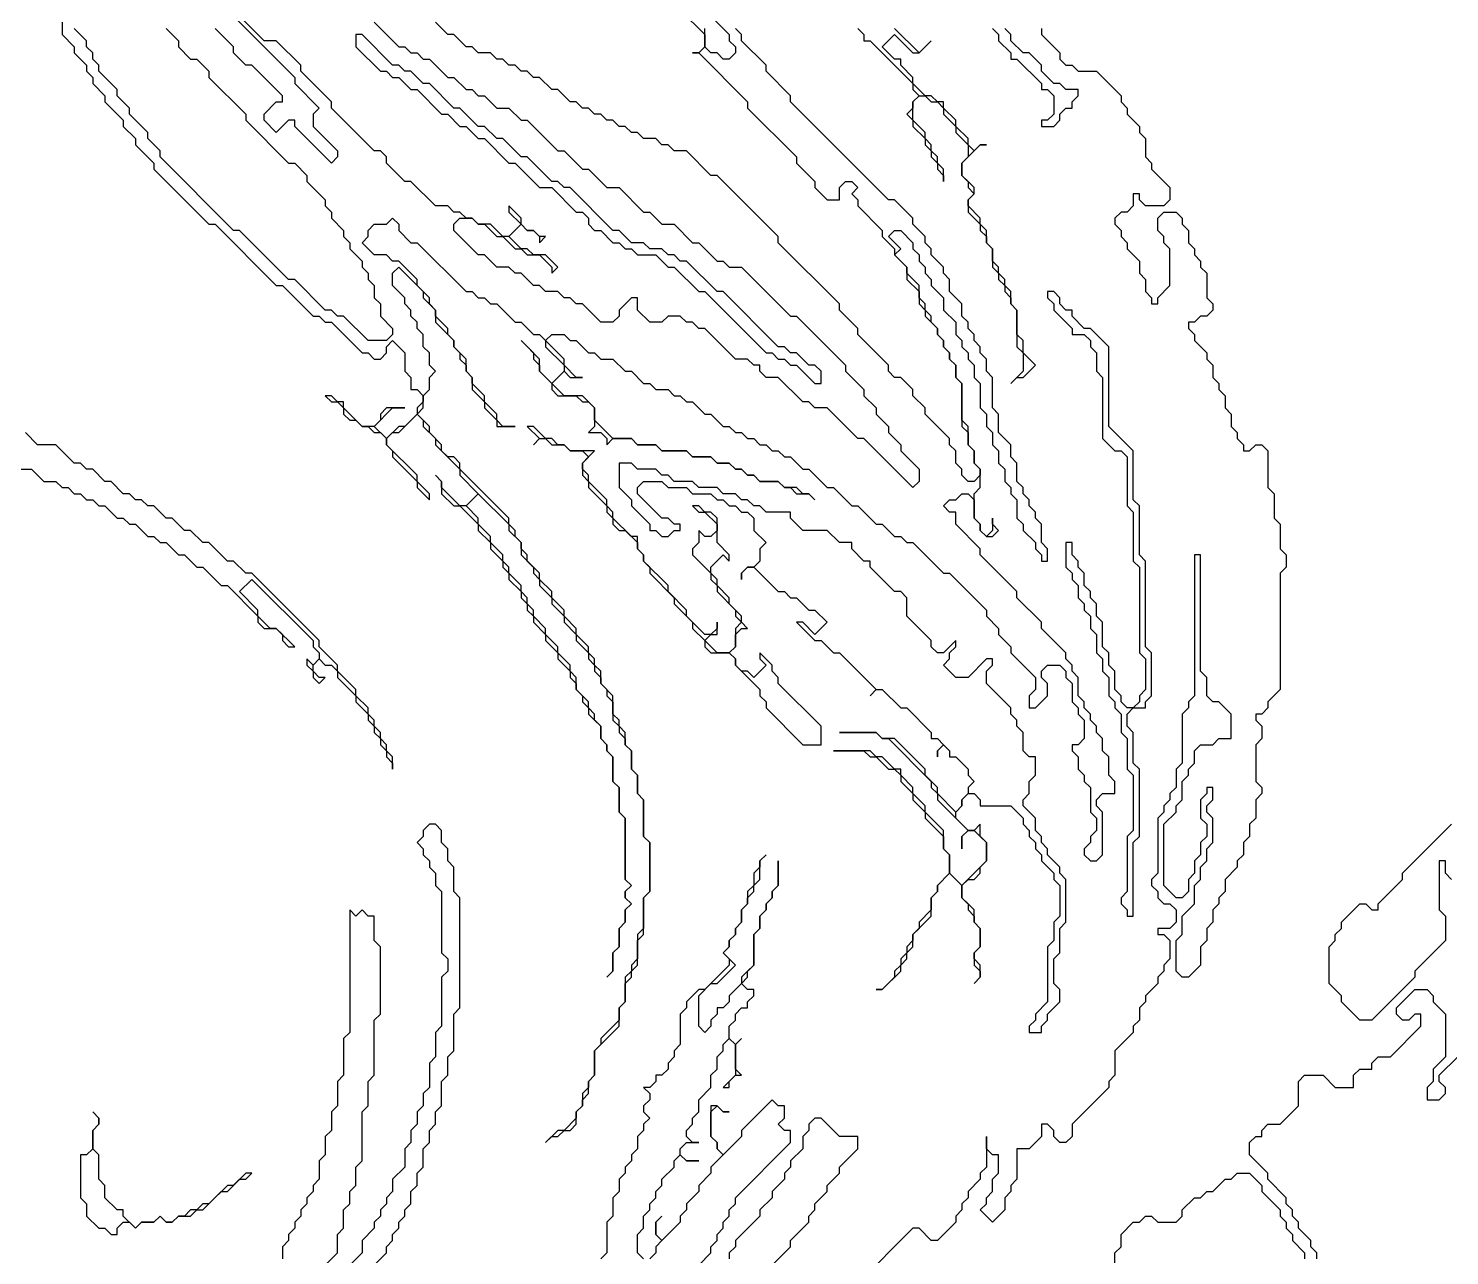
# Model space of a CAD drawing. Header units: metres. Extents: x 0 to 100, y 0 to 128.
# Drawn here: x 62.81 to 68.62, y 90.59 to 95.6 of the extents above; entities that cross this region are included whole.
import ezdxf

# ---------------------------------------------------------------- set-up
doc = ezdxf.new("R2010")
doc.units = ezdxf.units.M

msp = doc.modelspace()

# ---------------------------------------------------------------- linework, layer by layer
for points in [[(63.6, 95.7), (63.9, 95.4), (63.9, 95.375), (64, 95.275), (63.975, 95.25), (63.975, 95.2), (64.075, 95.1), (64.075, 95.075), (64.05, 95.05), (63.9, 95.2), (63.9, 95.225), (63.875, 95.225), (63.825, 95.175), (63.775, 95.225), (63.775, 95.25), (63.825, 95.3), (63.85, 95.3), (63.85, 95.325), (63.725, 95.45), (63.7, 95.45), (63.65, 95.5), (63.65, 95.525), (63.575, 95.6)], [(64.225, 95.625), (64.325, 95.525), (64.35, 95.525), (64.375, 95.5), (64.4, 95.5), (64.425, 95.475), (64.45, 95.475), (64.525, 95.4), (64.55, 95.4), (64.6, 95.35), (64.625, 95.35), (64.65, 95.325), (64.675, 95.325), (64.725, 95.275), (64.775, 95.275), (64.825, 95.225), (64.85, 95.225), (64.975, 95.1), (65, 95.1), (65.075, 95.025), (65.1, 95.025), (65.175, 94.95), (65.225, 94.95), (65.325, 94.85), (65.35, 94.85), (65.4, 94.8), (65.45, 94.8), (65.525, 94.725), (65.55, 94.725), (65.625, 94.65), (65.65, 94.65), (65.675, 94.625), (65.725, 94.625), (65.925, 94.425), (65.95, 94.425), (66.15, 94.225), (66.15, 94.2), (66.225, 94.125), (66.225, 94.1), (66.275, 94.05), (66.275, 94.025), (66.325, 93.975), (66.325, 93.95), (66.375, 93.9), (66.375, 93.875), (66.45, 93.8), (66.45, 93.75), (66.425, 93.725), (66.225, 93.925), (66.2, 93.925), (66.075, 94.05), (66.025, 94.05), (66, 94.075), (65.975, 94.075), (65.875, 94.175), (65.825, 94.175), (65.8, 94.2), (65.8, 94.225), (65.775, 94.225), (65.75, 94.25), (65.7, 94.25), (65.575, 94.375), (65.55, 94.375), (65.525, 94.4), (65.5, 94.4), (65.475, 94.425), (65.425, 94.425), (65.4, 94.4), (65.35, 94.4), (65.3, 94.45), (65.3, 94.5), (65.275, 94.5), (65.225, 94.45), (65.225, 94.425), (65.2, 94.4), (65.15, 94.4), (65.075, 94.475), (65.05, 94.475), (65.025, 94.5), (65, 94.5), (64.975, 94.525), (64.925, 94.525), (64.9, 94.55), (64.875, 94.55), (64.825, 94.6), (64.8, 94.6), (64.775, 94.625), (64.725, 94.625), (64.675, 94.675), (64.65, 94.675), (64.55, 94.775), (64.55, 94.8), (64.575, 94.825), (64.625, 94.825), (64.65, 94.8), (64.675, 94.8), (64.725, 94.75), (64.75, 94.75), (64.8, 94.7), (64.825, 94.7), (64.85, 94.675), (64.9, 94.675), (64.95, 94.625), (64.95, 94.6), (64.975, 94.625), (64.925, 94.675), (64.875, 94.675), (64.85, 94.7), (64.825, 94.7), (64.775, 94.75), (64.825, 94.8), (64.85, 94.775), (64.875, 94.775), (64.9, 94.75), (64.9, 94.725), (64.925, 94.75), (64.9, 94.75), (64.875, 94.775), (64.85, 94.775), (64.825, 94.8), (64.825, 94.825), (64.775, 94.875), (64.775, 94.85), (64.825, 94.8), (64.775, 94.75), (64.75, 94.75), (64.7, 94.8), (64.65, 94.8), (64.625, 94.825), (64.6, 94.825), (64.575, 94.85), (64.55, 94.85), (64.525, 94.875), (64.475, 94.875), (64.375, 94.975), (64.35, 94.975), (64.275, 95.05), (64.275, 95.075), (64.25, 95.1), (64.225, 95.1), (64.05, 95.275), (64.05, 95.3), (63.925, 95.425), (63.925, 95.45), (63.825, 95.55), (63.775, 95.55), (63.65, 95.675)], [(65.475, 95.675), (65.575, 95.575), (65.575, 95.525), (65.55, 95.5), (65.525, 95.5), (65.55, 95.5), (65.75, 95.3), (65.75, 95.275), (65.95, 95.075), (65.95, 95.05), (66.025, 94.975), (66.025, 94.95), (66.075, 94.9), (66.125, 94.9), (66.125, 94.95), (66.15, 94.975), (66.175, 94.975), (66.2, 94.95), (66.175, 94.925), (66.2, 94.9), (66.2, 94.875), (66.3, 94.775), (66.3, 94.75), (66.35, 94.7), (66.35, 94.675), (66.4, 94.625), (66.4, 94.575), (66.45, 94.525), (66.45, 94.475), (66.475, 94.45), (66.475, 94.425), (66.525, 94.375), (66.525, 94.35), (66.55, 94.325), (66.55, 94.3), (66.575, 94.275), (66.575, 94.25), (66.6, 94.225), (66.6, 94.175), (66.625, 94.15), (66.625, 93.975), (66.65, 93.95), (66.65, 93.9), (66.675, 93.875), (66.675, 93.825), (66.7, 93.8), (66.7, 93.775), (66.675, 93.75), (66.65, 93.75), (66.625, 93.775), (66.625, 93.8), (66.6, 93.825), (66.6, 93.875), (66.575, 93.9), (66.575, 93.925), (66.475, 94.025), (66.475, 94.05), (66.425, 94.1), (66.425, 94.125), (66.375, 94.175), (66.35, 94.175), (66.325, 94.2), (66.325, 94.225), (66.2, 94.35), (66.2, 94.375), (66.125, 94.45), (66.125, 94.475), (65.875, 94.725), (65.875, 94.75), (65.625, 95), (65.6, 95), (65.5, 95.1), (65.45, 95.1), (65.425, 95.125), (65.4, 95.125), (65.375, 95.15), (65.325, 95.15), (65.3, 95.175), (65.275, 95.175), (65.25, 95.2), (65.225, 95.2), (65.2, 95.225), (65.175, 95.225), (65.15, 95.25), (65.125, 95.25), (65.1, 95.275), (65.075, 95.275), (65.05, 95.3), (65.025, 95.3), (64.975, 95.35), (64.95, 95.35), (64.9, 95.4), (64.875, 95.4), (64.85, 95.425), (64.825, 95.425), (64.8, 95.45), (64.775, 95.45), (64.75, 95.475), (64.725, 95.475), (64.7, 95.5), (64.65, 95.5), (64.625, 95.525), (64.6, 95.525), (64.55, 95.575), (64.525, 95.575), (64.475, 95.625)], [(62.95, 95.625), (62.95, 95.575), (63, 95.525), (63, 95.5), (63.05, 95.45), (63.05, 95.425), (63.075, 95.4), (63.075, 95.375), (63.125, 95.325), (63.125, 95.3), (63.2, 95.225), (63.2, 95.2), (63.25, 95.15), (63.25, 95.125), (63.325, 95.05), (63.325, 95.025), (63.55, 94.8), (63.575, 94.8), (63.825, 94.55), (63.85, 94.55), (63.975, 94.425), (64, 94.425), (64.025, 94.4), (64.05, 94.4), (64.175, 94.275), (64.2, 94.275), (64.225, 94.25), (64.25, 94.25), (64.275, 94.275), (64.275, 94.3), (64.3, 94.325), (64.35, 94.275), (64.35, 94.2), (64.375, 94.175), (64.375, 94.125), (64.4, 94.125), (64.425, 94.1), (64.425, 94.075), (64.4, 94.05), (64.4, 94.025), (64.35, 93.975), (64.325, 93.975), (64.275, 93.925), (64.225, 93.975), (64.3, 94.05), (64.35, 94.05), (64.275, 94.05), (64.25, 94.025), (64.25, 94), (64.225, 93.975), (64.175, 93.975), (64.1, 94.05), (64.1, 94.075), (64.075, 94.075), (64.05, 94.1), (64.025, 94.1), (64.05, 94.075), (64.075, 94.075), (64.1, 94.05), (64.1, 94.025), (64.125, 94), (64.15, 94), (64.175, 93.975), (64.2, 93.975), (64.225, 93.95), (64.25, 93.95), (64.275, 93.925), (64.275, 93.9), (64.3, 93.875), (64.3, 93.85), (64.4, 93.75), (64.4, 93.725), (64.45, 93.675), (64.45, 93.7), (64.4, 93.75), (64.4, 93.775), (64.275, 93.9), (64.275, 93.925), (64.3, 93.95), (64.325, 93.95), (64.4, 94.025), (64.425, 94), (64.425, 93.975), (64.475, 93.925), (64.475, 93.9), (64.575, 93.8), (64.575, 93.775), (64.65, 93.7), (64.6, 93.65), (64.575, 93.65), (64.5, 93.725), (64.5, 93.75), (64.475, 93.775), (64.5, 93.75), (64.5, 93.7), (64.55, 93.65), (64.575, 93.65), (64.65, 93.575), (64.65, 93.55), (64.7, 93.5), (64.7, 93.475), (64.75, 93.425), (64.75, 93.4), (64.775, 93.375), (64.775, 93.35), (64.825, 93.3), (64.825, 93.275), (64.85, 93.25), (64.85, 93.225), (64.875, 93.2), (64.875, 93.175), (64.925, 93.125), (64.925, 93.1), (64.975, 93.05), (64.975, 93.025), (65.025, 92.975), (65.025, 92.95), (65.05, 92.925), (65.05, 92.9), (65.075, 92.875), (65.075, 92.85), (65.1, 92.825), (65.1, 92.8), (65.15, 92.75), (65.15, 92.7), (65.175, 92.675), (65.175, 92.65), (65.2, 92.625), (65.2, 92.525), (65.225, 92.5), (65.225, 92.4), (65.25, 92.375), (65.25, 92.125), (65.275, 92.1), (65.25, 92.075), (65.25, 92.05), (65.275, 92.025), (65.25, 92), (65.25, 91.95), (65.225, 91.925), (65.225, 91.85), (65.2, 91.825), (65.2, 91.75), (65.175, 91.725), (65.2, 91.75), (65.2, 91.825), (65.225, 91.85), (65.225, 91.925), (65.25, 91.95), (65.25, 92), (65.275, 92.025), (65.25, 92.05), (65.25, 92.075), (65.275, 92.1), (65.25, 92.125), (65.25, 92.375), (65.225, 92.4), (65.225, 92.5), (65.2, 92.525), (65.2, 92.625), (65.175, 92.65), (65.175, 92.675), (65.15, 92.7), (65.15, 92.75), (65.125, 92.775), (65.125, 92.8), (65.1, 92.825), (65.1, 92.85), (65.05, 92.9), (65.05, 92.95), (65.025, 92.975), (65.025, 93), (64.975, 93.05), (64.975, 93.075), (64.925, 93.125), (64.925, 93.15), (64.875, 93.2), (64.875, 93.225), (64.85, 93.25), (64.85, 93.275), (64.825, 93.3), (64.825, 93.325), (64.775, 93.375), (64.775, 93.4), (64.75, 93.425), (64.75, 93.45), (64.7, 93.5), (64.7, 93.525), (64.65, 93.575), (64.65, 93.6), (64.6, 93.65), (64.65, 93.7), (64.775, 93.575), (64.775, 93.55), (64.825, 93.5), (64.825, 93.45), (64.875, 93.4), (64.875, 93.375), (64.9, 93.35), (64.9, 93.325), (64.95, 93.275), (64.95, 93.25), (65, 93.2), (65, 93.175), (65.05, 93.125), (65.05, 93.1), (65.1, 93.05), (65.1, 93.025), (65.125, 93), (65.125, 92.975), (65.15, 92.95), (65.15, 92.925), (65.175, 92.9), (65.175, 92.875), (65.2, 92.85), (65.2, 92.775), (65.225, 92.75), (65.225, 92.725), (65.25, 92.7), (65.25, 92.675), (65.275, 92.65), (65.275, 92.575), (65.3, 92.55), (65.3, 92.475), (65.325, 92.45), (65.325, 92.3), (65.35, 92.275), (65.35, 92.075), (65.325, 92.05), (65.325, 91.925), (65.3, 91.9), (65.3, 91.8), (65.275, 91.775), (65.275, 91.75), (65.25, 91.725), (65.25, 91.625), (65.225, 91.6), (65.225, 91.55), (65.15, 91.475), (65.15, 91.45), (65.125, 91.425), (65.125, 91.325), (65.1, 91.3), (65.1, 91.275), (65.075, 91.25), (65.075, 91.2), (65.05, 91.175), (65.05, 91.15), (65, 91.1), (64.975, 91.1), (64.925, 91.05), (64.95, 91.075), (64.975, 91.075), (65, 91.1), (65.025, 91.1), (65.05, 91.125), (65.05, 91.175), (65.075, 91.2), (65.075, 91.225), (65.1, 91.25), (65.1, 91.3), (65.125, 91.325), (65.125, 91.425), (65.225, 91.525), (65.225, 91.6), (65.25, 91.625), (65.25, 91.7), (65.275, 91.725), (65.275, 91.75), (65.3, 91.775), (65.3, 91.875), (65.325, 91.9), (65.325, 92.05), (65.35, 92.075), (65.35, 92.275), (65.325, 92.3), (65.325, 92.45), (65.3, 92.475), (65.3, 92.55), (65.275, 92.575), (65.275, 92.65), (65.25, 92.675), (65.25, 92.725), (65.225, 92.75), (65.225, 92.775), (65.2, 92.8), (65.2, 92.875), (65.15, 92.925), (65.15, 92.975), (65.125, 93), (65.125, 93.025), (65.1, 93.05), (65.1, 93.075), (65.05, 93.125), (65.05, 93.15), (65, 93.2), (65, 93.225), (64.95, 93.275), (64.95, 93.3), (64.9, 93.35), (64.9, 93.375), (64.85, 93.425), (64.85, 93.45), (64.825, 93.475), (64.825, 93.5), (64.8, 93.525), (64.8, 93.55), (64.775, 93.575), (64.775, 93.6), (64.575, 93.8), (64.575, 93.825), (64.55, 93.85), (64.525, 93.85), (64.5, 93.875), (64.5, 93.9), (64.45, 93.95), (64.45, 93.975), (64.4, 94.025), (64.425, 94.05), (64.425, 94.1), (64.45, 94.125), (64.45, 94.175), (64.475, 94.2), (64.45, 94.225), (64.45, 94.275), (64.425, 94.3), (64.425, 94.35), (64.4, 94.375), (64.4, 94.4), (64.375, 94.425), (64.375, 94.45), (64.35, 94.475), (64.35, 94.5), (64.3, 94.55), (64.3, 94.6), (64.325, 94.625), (64.425, 94.525), (64.425, 94.5), (64.475, 94.45), (64.475, 94.4), (64.55, 94.325), (64.55, 94.3), (64.575, 94.275), (64.575, 94.25), (64.6, 94.225), (64.6, 94.2), (64.625, 94.175), (64.625, 94.125), (64.675, 94.075), (64.675, 94.05), (64.725, 94), (64.725, 93.975), (64.8, 93.975), (64.75, 93.975), (64.725, 94), (64.725, 94.025), (64.675, 94.075), (64.675, 94.1), (64.625, 94.15), (64.625, 94.175), (64.6, 94.2), (64.6, 94.25), (64.55, 94.3), (64.55, 94.325), (64.525, 94.35), (64.525, 94.375), (64.475, 94.425), (64.475, 94.45), (64.45, 94.475), (64.45, 94.5), (64.4, 94.55), (64.4, 94.575), (64.325, 94.65), (64.3, 94.65), (64.275, 94.675), (64.225, 94.675), (64.175, 94.725), (64.2, 94.75), (64.2, 94.775), (64.225, 94.8), (64.275, 94.8), (64.3, 94.825), (64.325, 94.8), (64.325, 94.775), (64.375, 94.725), (64.4, 94.725), (64.6, 94.525), (64.625, 94.525), (64.65, 94.5), (64.675, 94.5), (64.7, 94.475), (64.725, 94.475), (64.8, 94.4), (64.825, 94.4), (64.875, 94.35), (64.9, 94.35), (64.925, 94.325), (64.925, 94.3), (65, 94.225), (65, 94.2), (64.95, 94.15), (64.9, 94.2), (64.9, 94.25), (64.825, 94.325), (64.875, 94.275), (64.875, 94.25), (64.9, 94.225), (64.9, 94.2), (64.95, 94.15), (64.95, 94.125), (64.975, 94.1), (65.05, 94.1), (65.075, 94.075), (65.1, 94.075), (65.125, 94.05), (65.125, 93.975), (65.1, 93.95), (65.15, 93.95), (65.175, 93.925), (65.175, 93.9), (65.2, 93.925), (65.275, 93.925), (65.3, 93.9), (65.375, 93.9), (65.4, 93.875), (65.5, 93.875), (65.525, 93.85), (65.6, 93.85), (65.625, 93.825), (65.675, 93.825), (65.7, 93.8), (65.725, 93.8), (65.75, 93.775), (65.775, 93.775), (65.8, 93.75), (65.875, 93.75), (65.9, 93.725), (65.925, 93.725), (65.95, 93.7), (66, 93.7), (66.025, 93.675), (66, 93.7), (65.975, 93.7), (65.95, 93.725), (65.9, 93.725), (65.875, 93.75), (65.8, 93.75), (65.775, 93.775), (65.75, 93.775), (65.725, 93.8), (65.7, 93.8), (65.675, 93.825), (65.625, 93.825), (65.6, 93.85), (65.525, 93.85), (65.5, 93.875), (65.4, 93.875), (65.375, 93.9), (65.3, 93.9), (65.275, 93.925), (65.2, 93.925), (65.125, 94), (65.125, 94.05), (65.075, 94.1), (65, 94.1), (64.95, 94.15), (65, 94.2), (65.025, 94.175), (65.075, 94.175), (65.05, 94.175), (65, 94.225), (65, 94.25), (64.925, 94.325), (64.95, 94.35), (65, 94.35), (65.025, 94.325), (65.05, 94.325), (65.1, 94.275), (65.125, 94.275), (65.15, 94.25), (65.2, 94.25), (65.25, 94.2), (65.275, 94.2), (65.325, 94.15), (65.35, 94.15), (65.375, 94.125), (65.425, 94.125), (65.45, 94.1), (65.475, 94.1), (65.5, 94.075), (65.525, 94.075), (65.575, 94.025), (65.6, 94.025), (65.65, 93.975), (65.675, 93.975), (65.7, 93.95), (65.725, 93.95), (65.75, 93.925), (65.775, 93.925), (65.8, 93.9), (65.825, 93.9), (65.85, 93.875), (65.875, 93.875), (65.9, 93.85), (65.925, 93.85), (65.975, 93.8), (66, 93.8), (66.075, 93.725), (66.1, 93.725), (66.175, 93.65), (66.2, 93.65), (66.275, 93.575), (66.3, 93.575), (66.35, 93.525), (66.375, 93.525), (66.4, 93.5), (66.425, 93.5), (66.55, 93.375), (66.575, 93.375), (66.725, 93.225), (66.725, 93.2), (66.775, 93.15), (66.775, 93.125), (66.825, 93.075), (66.825, 93.05), (66.925, 92.95), (66.925, 92.9), (66.9, 92.875), (66.9, 92.825), (66.925, 92.825), (66.975, 92.875), (66.975, 92.925), (66.95, 92.95), (66.95, 92.975), (66.975, 93), (67.025, 93), (67.05, 92.975), (67.05, 92.95), (67.075, 92.925), (67.075, 92.85), (67.1, 92.825), (67.1, 92.8), (67.125, 92.775), (67.125, 92.7), (67.1, 92.675), (67.075, 92.675), (67.075, 92.65), (67.1, 92.625), (67.1, 92.575), (67.125, 92.55), (67.125, 92.525), (67.15, 92.5), (67.15, 92.4), (67.175, 92.375), (67.175, 92.325), (67.15, 92.3), (67.15, 92.275), (67.125, 92.25), (67.125, 92.225), (67.15, 92.2), (67.175, 92.2), (67.2, 92.225), (67.2, 92.4), (67.175, 92.425), (67.175, 92.45), (67.2, 92.475), (67.25, 92.475), (67.25, 92.525), (67.225, 92.55), (67.225, 92.625), (67.2, 92.65), (67.2, 92.7), (67.175, 92.725), (67.175, 92.75), (67.15, 92.775), (67.15, 92.8), (67.125, 92.825), (67.125, 92.85), (67.1, 92.875), (67.1, 92.95), (67.075, 92.975), (67.075, 93), (67.05, 93.025), (67.05, 93.05), (66.95, 93.15), (66.95, 93.175), (66.85, 93.275), (66.85, 93.3), (66.7, 93.45), (66.7, 93.475), (66.6, 93.575), (66.6, 93.625), (66.575, 93.625), (66.55, 93.65), (66.575, 93.675), (66.6, 93.675), (66.625, 93.7), (66.65, 93.7), (66.675, 93.675), (66.675, 93.6), (66.7, 93.575), (66.7, 93.55), (66.725, 93.525), (66.75, 93.525), (66.775, 93.55), (66.75, 93.575), (66.75, 93.6), (66.75, 93.55), (66.725, 93.525), (66.7, 93.55), (66.7, 93.575), (66.675, 93.6), (66.675, 93.7), (66.7, 93.725), (66.7, 93.8), (66.675, 93.825), (66.675, 93.875), (66.65, 93.9), (66.65, 93.975), (66.625, 94), (66.625, 94.15), (66.6, 94.175), (66.6, 94.225), (66.575, 94.25), (66.575, 94.275), (66.55, 94.3), (66.55, 94.325), (66.525, 94.35), (66.525, 94.375), (66.5, 94.4), (66.5, 94.425), (66.475, 94.45), (66.475, 94.475), (66.45, 94.5), (66.45, 94.55), (66.4, 94.6), (66.4, 94.625), (66.35, 94.675), (66.375, 94.7), (66.325, 94.75), (66.35, 94.775), (66.375, 94.775), (66.425, 94.725), (66.425, 94.7), (66.45, 94.675), (66.45, 94.65), (66.475, 94.625), (66.475, 94.6), (66.5, 94.575), (66.5, 94.55), (66.55, 94.5), (66.55, 94.45), (66.6, 94.4), (66.6, 94.35), (66.625, 94.325), (66.625, 94.3), (66.65, 94.275), (66.65, 94.25), (66.675, 94.225), (66.675, 94.175), (66.7, 94.15), (66.7, 94.05), (66.725, 94.025), (66.725, 93.975), (66.75, 93.95), (66.75, 93.9), (66.775, 93.875), (66.775, 93.825), (66.8, 93.8), (66.8, 93.75), (66.825, 93.725), (66.825, 93.7), (66.85, 93.675), (66.85, 93.6), (66.875, 93.575), (66.875, 93.55), (66.925, 93.5), (66.925, 93.475), (66.95, 93.45), (66.95, 93.425), (66.975, 93.425), (66.975, 93.475), (66.95, 93.5), (66.95, 93.575), (66.925, 93.6), (66.925, 93.625), (66.9, 93.65), (66.9, 93.675), (66.875, 93.7), (66.875, 93.725), (66.85, 93.75), (66.85, 93.825), (66.825, 93.85), (66.825, 93.9), (66.775, 93.95), (66.775, 94.025), (66.75, 94.05), (66.75, 94.175), (66.725, 94.2), (66.725, 94.25), (66.7, 94.275), (66.7, 94.3), (66.675, 94.325), (66.675, 94.35), (66.65, 94.375), (66.65, 94.4), (66.625, 94.425), (66.625, 94.475), (66.575, 94.525), (66.575, 94.575), (66.55, 94.6), (66.55, 94.625), (66.5, 94.675), (66.5, 94.7), (66.475, 94.725), (66.475, 94.75), (66.425, 94.8), (66.425, 94.825), (66.35, 94.9), (66.325, 94.9), (65.925, 95.3), (65.925, 95.325), (65.825, 95.425), (65.825, 95.45), (65.725, 95.55), (65.725, 95.575), (65.7, 95.6)], [(63.375, 95.6), (63.425, 95.55), (63.425, 95.525), (63.475, 95.475), (63.5, 95.475), (63.55, 95.425), (63.55, 95.4), (63.7, 95.25), (63.7, 95.225), (63.875, 95.05), (63.9, 95.05), (63.95, 95), (63.95, 94.975), (64.025, 94.9), (64.025, 94.875), (64.05, 94.85), (64.05, 94.825), (64.1, 94.775), (64.1, 94.75), (64.125, 94.725), (64.125, 94.7), (64.175, 94.65), (64.175, 94.625), (64.2, 94.6), (64.2, 94.575), (64.225, 94.55), (64.225, 94.5), (64.25, 94.475), (64.25, 94.425), (64.3, 94.375), (64.3, 94.35), (64.275, 94.325), (64.2, 94.325), (64.1, 94.425), (64.075, 94.425), (64.05, 94.45), (64.025, 94.45), (63.9, 94.575), (63.875, 94.575), (63.675, 94.775), (63.65, 94.775), (63.35, 95.075), (63.35, 95.1), (63.3, 95.15), (63.3, 95.175), (63.225, 95.25), (63.225, 95.275), (63.175, 95.325), (63.175, 95.35), (63.1, 95.425), (63.1, 95.45), (63.075, 95.475), (63.075, 95.5), (63.05, 95.525), (63.05, 95.55), (63, 95.6)], [(65.6, 95.65), (65.675, 95.575), (65.675, 95.55), (65.7, 95.525), (65.7, 95.5), (65.675, 95.475), (65.65, 95.475), (65.625, 95.5), (65.6, 95.5), (65.575, 95.525), (65.575, 95.6)], [(66.2, 95.6), (66.225, 95.575), (66.225, 95.55), (66.25, 95.55), (66.425, 95.375), (66.425, 95.35), (66.45, 95.325), (66.425, 95.3), (66.425, 95.275), (66.4, 95.25), (66.425, 95.225), (66.425, 95.2), (66.475, 95.15), (66.475, 95.125), (66.5, 95.1), (66.5, 95.075), (66.525, 95.05), (66.525, 95.025), (66.55, 95), (66.55, 94.975), (66.55, 95.025), (66.525, 95.05), (66.525, 95.075), (66.5, 95.1), (66.5, 95.125), (66.475, 95.15), (66.475, 95.175), (66.425, 95.225), (66.425, 95.3), (66.45, 95.325), (66.475, 95.325), (66.5, 95.3), (66.525, 95.3), (66.55, 95.275), (66.55, 95.25), (66.6, 95.2), (66.6, 95.175), (66.65, 95.125), (66.65, 95.075), (66.625, 95.05), (66.625, 95), (66.65, 94.975), (66.65, 94.95), (66.675, 94.925), (66.65, 94.9), (66.65, 94.85), (66.7, 94.8), (66.7, 94.775), (66.725, 94.75), (66.725, 94.725), (66.75, 94.7), (66.75, 94.625), (66.775, 94.6), (66.775, 94.575), (66.8, 94.55), (66.8, 94.525), (66.825, 94.5), (66.825, 94.475), (66.85, 94.45), (66.85, 94.3), (66.875, 94.275), (66.875, 94.2), (66.825, 94.15), (66.85, 94.175), (66.875, 94.175), (66.925, 94.225), (66.875, 94.275), (66.875, 94.325), (66.85, 94.35), (66.85, 94.45), (66.825, 94.475), (66.825, 94.525), (66.8, 94.55), (66.8, 94.575), (66.775, 94.6), (66.775, 94.625), (66.75, 94.65), (66.75, 94.7), (66.725, 94.725), (66.725, 94.775), (66.7, 94.8), (66.7, 94.825), (66.65, 94.875), (66.65, 94.9), (66.675, 94.925), (66.675, 94.95), (66.625, 95), (66.625, 95.05), (66.7, 95.125), (66.725, 95.125), (66.7, 95.125), (66.675, 95.1), (66.65, 95.125), (66.65, 95.15), (66.6, 95.2), (66.6, 95.225), (66.55, 95.275), (66.55, 95.3), (66.525, 95.3), (66.5, 95.325), (66.475, 95.325), (66.425, 95.375), (66.425, 95.4), (66.375, 95.45), (66.375, 95.475), (66.35, 95.475), (66.3, 95.525), (66.35, 95.575), (66.425, 95.5), (66.45, 95.5), (66.5, 95.55), (66.45, 95.5), (66.35, 95.6)], [(66.95, 95.6), (66.95, 95.575), (67.025, 95.5), (67.025, 95.475), (67.05, 95.45), (67.075, 95.45), (67.1, 95.425), (67.175, 95.425), (67.275, 95.325), (67.275, 95.3), (67.3, 95.275), (67.3, 95.25), (67.35, 95.2), (67.35, 95.175), (67.375, 95.15), (67.375, 95.075), (67.4, 95.05), (67.4, 95.025), (67.475, 94.95), (67.475, 94.9), (67.45, 94.875), (67.375, 94.875), (67.35, 94.9), (67.35, 94.925), (67.325, 94.925), (67.325, 94.875), (67.3, 94.85), (67.275, 94.85), (67.25, 94.825), (67.25, 94.8), (67.275, 94.775), (67.275, 94.75), (67.3, 94.725), (67.3, 94.7), (67.35, 94.65), (67.35, 94.6), (67.375, 94.575), (67.375, 94.525), (67.4, 94.5), (67.4, 94.475), (67.425, 94.475), (67.425, 94.5), (67.475, 94.55), (67.475, 94.7), (67.45, 94.725), (67.45, 94.75), (67.425, 94.775), (67.425, 94.825), (67.45, 94.85), (67.5, 94.85), (67.525, 94.825), (67.525, 94.8), (67.55, 94.775), (67.55, 94.725), (67.575, 94.7), (67.575, 94.675), (67.6, 94.65), (67.6, 94.625), (67.625, 94.6), (67.625, 94.5), (67.65, 94.475), (67.65, 94.45), (67.625, 94.425), (67.6, 94.425), (67.575, 94.4), (67.55, 94.4), (67.55, 94.375), (67.575, 94.35), (67.575, 94.325), (67.625, 94.275), (67.625, 94.25), (67.65, 94.225), (67.65, 94.175), (67.675, 94.15), (67.675, 94.125), (67.7, 94.1), (67.7, 94.05), (67.725, 94.025), (67.725, 93.975), (67.75, 93.95), (67.75, 93.925), (67.775, 93.9), (67.775, 93.875), (67.8, 93.875), (67.825, 93.9), (67.85, 93.9), (67.875, 93.875), (67.875, 93.725), (67.9, 93.7), (67.9, 93.6), (67.925, 93.575), (67.925, 93.475), (67.95, 93.45), (67.95, 93.4), (67.925, 93.375), (67.925, 92.9), (67.875, 92.85), (67.875, 92.825), (67.85, 92.8), (67.825, 92.8), (67.825, 92.775), (67.85, 92.75), (67.85, 92.7), (67.825, 92.675), (67.825, 92.525), (67.85, 92.5), (67.85, 92.475), (67.825, 92.45), (67.825, 92.375), (67.8, 92.35), (67.8, 92.3), (67.775, 92.275), (67.775, 92.225), (67.75, 92.2), (67.75, 92.175), (67.7, 92.125), (67.7, 92.075), (67.675, 92.05), (67.675, 92.025), (67.65, 92), (67.65, 91.95), (67.625, 91.925), (67.625, 91.875), (67.6, 91.85), (67.6, 91.775), (67.55, 91.725), (67.525, 91.725), (67.5, 91.75), (67.5, 91.875), (67.525, 91.9), (67.525, 91.975), (67.575, 92.025), (67.575, 92.1), (67.6, 92.125), (67.6, 92.175), (67.625, 92.2), (67.625, 92.25), (67.65, 92.275), (67.65, 92.375), (67.625, 92.4), (67.625, 92.425), (67.65, 92.45), (67.65, 92.5), (67.625, 92.5), (67.625, 92.475), (67.6, 92.45), (67.6, 92.375), (67.625, 92.35), (67.625, 92.3), (67.6, 92.275), (67.6, 92.225), (67.575, 92.2), (67.575, 92.15), (67.55, 92.125), (67.55, 92.075), (67.525, 92.05), (67.5, 92.05), (67.45, 92.1), (67.45, 92.35), (67.5, 92.4), (67.5, 92.425), (67.525, 92.45), (67.525, 92.525), (67.55, 92.55), (67.55, 92.575), (67.575, 92.6), (67.575, 92.65), (67.6, 92.675), (67.65, 92.675), (67.675, 92.7), (67.725, 92.7), (67.725, 92.8), (67.675, 92.85), (67.65, 92.85), (67.625, 92.875), (67.625, 92.95), (67.6, 92.975), (67.6, 93.45), (67.575, 93.45), (67.575, 92.875), (67.55, 92.85), (67.55, 92.825), (67.525, 92.8), (67.525, 92.6), (67.5, 92.575), (67.5, 92.5), (67.475, 92.475), (67.475, 92.45), (67.45, 92.425), (67.45, 92.4), (67.425, 92.375), (67.425, 92.15), (67.4, 92.125), (67.4, 92.1), (67.425, 92.075), (67.425, 92.05), (67.45, 92.025), (67.475, 92.025), (67.5, 92), (67.5, 91.95), (67.475, 91.925), (67.425, 91.925), (67.425, 91.9), (67.45, 91.9), (67.475, 91.875), (67.475, 91.8), (67.45, 91.775), (67.45, 91.75), (67.425, 91.725), (67.425, 91.7), (67.375, 91.65), (67.375, 91.625), (67.35, 91.6), (67.35, 91.55), (67.325, 91.525), (67.325, 91.5), (67.25, 91.425), (67.25, 91.325), (67.225, 91.3), (67.225, 91.275), (67.075, 91.125), (67.075, 91.075), (67.05, 91.05), (67.025, 91.05), (67, 91.075), (67, 91.1), (66.975, 91.125), (66.95, 91.125), (66.95, 91.075), (66.9, 91.025), (66.85, 91.025), (66.85, 90.9), (66.825, 90.875), (66.825, 90.85), (66.8, 90.825), (66.8, 90.775), (66.75, 90.725), (66.7, 90.775), (66.725, 90.8), (66.725, 90.825), (66.75, 90.85), (66.75, 90.9), (66.775, 90.925), (66.775, 91), (66.75, 91), (66.725, 91.025), (66.725, 91.075), (66.725, 90.95), (66.7, 90.925), (66.7, 90.9), (66.65, 90.85), (66.65, 90.825), (66.625, 90.8), (66.625, 90.775), (66.6, 90.75), (66.6, 90.725), (66.525, 90.65), (66.5, 90.65), (66.45, 90.7), (66.425, 90.7), (66.2, 90.475)], [(66.75, 95.6), (66.775, 95.575), (66.775, 95.55), (66.825, 95.5), (66.825, 95.475), (66.85, 95.475), (66.95, 95.375), (66.95, 95.35), (66.975, 95.35), (67, 95.325), (67, 95.25), (66.975, 95.225), (66.95, 95.225), (66.95, 95.2), (67, 95.2), (67.025, 95.225), (67.025, 95.25), (67.05, 95.275), (67.075, 95.275), (67.075, 95.3), (67.1, 95.325), (67.1, 95.35), (67.05, 95.35), (67.025, 95.375), (67, 95.375), (66.95, 95.425), (66.95, 95.45), (66.9, 95.5), (66.875, 95.5), (66.825, 95.55), (66.825, 95.575), (66.8, 95.6)], [(62.775, 93.8), (62.825, 93.8), (62.875, 93.75), (62.925, 93.75), (62.95, 93.725), (62.975, 93.725), (63, 93.7), (63.025, 93.7), (63.05, 93.675), (63.075, 93.675), (63.1, 93.65), (63.125, 93.65), (63.175, 93.6), (63.2, 93.6), (63.225, 93.575), (63.25, 93.575), (63.3, 93.525), (63.325, 93.525), (63.35, 93.5), (63.375, 93.5), (63.425, 93.45), (63.45, 93.45), (63.5, 93.4), (63.525, 93.4), (63.6, 93.325), (63.625, 93.325), (63.75, 93.2), (63.75, 93.175), (63.775, 93.15), (63.825, 93.15), (63.85, 93.125), (63.85, 93.1), (63.875, 93.075), (63.9, 93.075), (63.825, 93.15), (63.8, 93.15), (63.75, 93.2), (63.75, 93.225), (63.675, 93.3), (63.725, 93.35), (63.975, 93.1), (63.975, 93.075), (64, 93.05), (64, 93.025), (63.975, 93), (63.95, 93.025), (63.95, 93), (63.975, 92.975), (63.975, 92.95), (64, 92.925), (64.025, 92.95), (64, 92.95), (63.975, 92.975), (63.975, 93), (64, 93.025), (64.025, 93), (64.05, 93), (64.075, 92.975), (64.075, 92.95), (64.15, 92.875), (64.15, 92.85), (64.2, 92.8), (64.2, 92.775), (64.225, 92.75), (64.225, 92.725), (64.25, 92.7), (64.25, 92.675), (64.275, 92.65), (64.275, 92.625), (64.3, 92.6), (64.3, 92.575), (64.3, 92.625), (64.275, 92.65), (64.275, 92.675), (64.25, 92.7), (64.25, 92.725), (64.225, 92.75), (64.225, 92.775), (64.2, 92.8), (64.2, 92.825), (64.15, 92.875), (64.15, 92.9), (64.075, 92.975), (64.075, 93), (64, 93.075), (64, 93.1), (63.725, 93.375), (63.7, 93.375), (63.65, 93.425), (63.625, 93.425), (63.55, 93.5), (63.525, 93.5), (63.475, 93.55), (63.45, 93.55), (63.4, 93.6), (63.375, 93.6), (63.325, 93.65), (63.3, 93.65), (63.275, 93.675), (63.25, 93.675), (63.225, 93.7), (63.2, 93.7), (63.15, 93.75), (63.125, 93.75), (63.075, 93.8), (63.05, 93.8), (63.025, 93.825), (63, 93.825), (62.925, 93.9), (62.85, 93.9), (62.8, 93.95)], [(64.225, 90.55), (64.275, 90.6), (64.275, 90.625), (64.3, 90.65), (64.3, 90.675), (64.325, 90.7), (64.325, 90.725), (64.35, 90.75), (64.35, 90.775), (64.375, 90.8), (64.375, 90.85), (64.4, 90.875), (64.4, 90.925), (64.425, 90.95), (64.425, 91.025), (64.45, 91.05), (64.45, 91.1), (64.475, 91.125), (64.475, 91.175), (64.5, 91.2), (64.5, 91.3), (64.525, 91.325), (64.525, 91.4), (64.55, 91.425), (64.55, 91.575), (64.575, 91.6), (64.575, 92.05), (64.55, 92.075), (64.55, 92.175), (64.525, 92.2), (64.525, 92.25), (64.5, 92.275), (64.5, 92.325), (64.475, 92.35), (64.45, 92.35), (64.425, 92.325), (64.425, 92.3), (64.4, 92.275), (64.425, 92.25), (64.425, 92.225), (64.45, 92.2), (64.45, 92.175), (64.475, 92.15), (64.475, 92.1), (64.5, 92.075), (64.5, 91.825), (64.525, 91.8), (64.525, 91.75), (64.5, 91.725), (64.5, 91.525), (64.475, 91.5), (64.475, 91.4), (64.45, 91.375), (64.45, 91.275), (64.425, 91.25), (64.425, 91.2), (64.4, 91.175), (64.4, 91.125), (64.375, 91.1), (64.375, 91.05), (64.35, 91.025), (64.35, 90.95), (64.3, 90.9), (64.3, 90.85), (64.275, 90.825), (64.275, 90.8), (64.25, 90.775), (64.25, 90.75), (64.225, 90.725), (64.225, 90.7), (64.175, 90.65), (64.175, 90.6), (64.125, 90.55)], [(68.625, 92.125), (68.6, 92.15), (68.6, 92.2), (68.575, 92.2), (68.575, 92), (68.6, 91.975), (68.6, 91.875), (68.475, 91.75), (68.475, 91.725), (68.3, 91.55), (68.25, 91.55), (68.175, 91.625), (68.175, 91.65), (68.125, 91.7), (68.125, 91.85), (68.15, 91.875), (68.15, 91.9), (68.175, 91.925), (68.175, 91.95), (68.25, 92.025), (68.275, 92.025), (68.3, 92), (68.325, 92), (68.325, 92.025), (68.425, 92.125), (68.425, 92.15), (68.625, 92.35)], [(65.325, 90.575), (65.3, 90.6), (65.3, 90.675), (65.325, 90.7), (65.325, 90.75), (65.35, 90.775), (65.35, 90.8), (65.375, 90.825), (65.375, 90.85), (65.4, 90.875), (65.4, 90.9), (65.45, 90.95), (65.45, 90.975), (65.475, 91), (65.5, 90.975), (65.55, 90.975), (65.5, 90.975), (65.475, 91), (65.475, 91.025), (65.5, 91.05), (65.55, 91.05), (65.525, 91.05), (65.5, 91.075), (65.5, 91.1), (65.525, 91.125), (65.525, 91.15), (65.55, 91.175), (65.55, 91.225), (65.6, 91.275), (65.6, 91.325), (65.625, 91.35), (65.625, 91.4), (65.65, 91.425), (65.65, 91.45), (65.675, 91.475), (65.7, 91.45), (65.7, 91.325), (65.65, 91.275), (65.675, 91.275), (65.675, 91.3), (65.7, 91.325), (65.725, 91.325), (65.7, 91.35), (65.7, 91.45), (65.725, 91.475), (65.7, 91.45), (65.675, 91.475), (65.675, 91.525), (65.7, 91.55), (65.7, 91.575), (65.725, 91.6), (65.75, 91.6), (65.75, 91.625), (65.775, 91.65), (65.775, 91.675), (65.75, 91.675), (65.725, 91.7), (65.75, 91.725), (65.75, 91.75), (65.775, 91.775), (65.775, 91.9), (65.8, 91.925), (65.8, 91.975), (65.825, 92), (65.825, 92.025), (65.85, 92.05), (65.85, 92.075), (65.875, 92.1), (65.875, 92.2), (65.875, 92.1), (65.85, 92.075), (65.85, 92.05), (65.825, 92.025), (65.825, 92), (65.8, 91.975), (65.8, 91.925), (65.775, 91.9), (65.775, 91.775), (65.725, 91.725), (65.725, 91.7), (65.675, 91.65), (65.675, 91.625), (65.65, 91.6), (65.625, 91.6), (65.625, 91.575), (65.6, 91.55), (65.6, 91.525), (65.575, 91.5), (65.55, 91.525), (65.55, 91.65), (65.6, 91.7), (65.625, 91.7), (65.7, 91.775), (65.65, 91.825), (65.675, 91.85), (65.675, 91.875), (65.7, 91.9), (65.7, 91.925), (65.725, 91.95), (65.725, 92), (65.75, 92.025), (65.75, 92.05), (65.775, 92.075), (65.775, 92.1), (65.8, 92.125), (65.8, 92.2), (65.825, 92.225), (65.8, 92.2), (65.8, 92.175), (65.775, 92.15), (65.775, 92.1), (65.75, 92.075), (65.75, 92.025), (65.725, 92), (65.725, 91.95), (65.7, 91.925), (65.7, 91.9), (65.675, 91.875), (65.675, 91.85), (65.65, 91.825), (65.675, 91.8), (65.675, 91.775), (65.575, 91.675), (65.55, 91.675), (65.5, 91.625), (65.5, 91.6), (65.475, 91.575), (65.475, 91.45), (65.45, 91.425), (65.45, 91.4), (65.425, 91.375), (65.425, 91.35), (65.4, 91.325), (65.375, 91.325), (65.375, 91.3), (65.35, 91.275), (65.325, 91.275), (65.35, 91.25), (65.35, 91.225), (65.325, 91.2), (65.325, 91.175), (65.35, 91.15), (65.325, 91.125), (65.325, 91.1), (65.3, 91.075), (65.3, 91.025), (65.275, 91), (65.275, 90.975), (65.25, 90.95), (65.25, 90.925), (65.225, 90.9), (65.225, 90.85), (65.2, 90.825), (65.2, 90.75), (65.175, 90.725), (65.175, 90.6), (65.15, 90.575)], [(64.025, 90.55), (64.075, 90.6), (64.075, 90.675), (64.1, 90.7), (64.1, 90.775), (64.125, 90.8), (64.125, 90.85), (64.15, 90.875), (64.15, 90.95), (64.175, 90.975), (64.175, 91.175), (64.2, 91.2), (64.2, 91.3), (64.225, 91.325), (64.225, 91.55), (64.25, 91.575), (64.25, 91.85), (64.225, 91.875), (64.225, 91.975), (64.2, 91.975), (64.175, 92), (64.15, 91.975), (64.125, 92), (64.125, 91.5), (64.1, 91.475), (64.1, 91.325), (64.075, 91.3), (64.075, 91.2), (64.05, 91.175), (64.05, 91.1), (64.025, 91.075), (64.025, 91), (64, 90.975), (64, 90.9), (63.975, 90.875), (63.975, 90.85), (63.95, 90.825), (63.95, 90.8), (63.925, 90.775), (63.925, 90.75), (63.9, 90.725), (63.9, 90.7), (63.875, 90.675), (63.875, 90.65), (63.85, 90.625), (63.85, 90.575)], [(68.075, 90.575), (68.075, 90.6), (68.05, 90.625), (68.05, 90.65), (68, 90.7), (68, 90.725), (67.975, 90.75), (67.975, 90.775), (67.95, 90.8), (67.95, 90.825), (67.875, 90.9), (67.875, 90.925), (67.8, 91), (67.8, 91.05), (67.825, 91.075), (67.85, 91.075), (67.85, 91.1), (67.875, 91.125), (67.925, 91.125), (68, 91.2), (68, 91.3), (68.025, 91.325), (68.1, 91.325), (68.15, 91.275), (68.225, 91.275), (68.225, 91.325), (68.25, 91.35), (68.3, 91.35), (68.3, 91.375), (68.325, 91.4), (68.375, 91.4), (68.5, 91.525), (68.5, 91.575), (68.475, 91.575), (68.45, 91.55), (68.425, 91.55), (68.4, 91.575), (68.4, 91.6), (68.475, 91.675), (68.525, 91.675), (68.55, 91.65), (68.55, 91.625), (68.6, 91.575), (68.6, 91.4), (68.55, 91.35), (68.55, 91.3), (68.525, 91.275), (68.525, 91.225), (68.575, 91.225), (68.6, 91.25), (68.6, 91.275), (68.575, 91.3), (68.575, 91.325), (68.65, 91.4)], [(65.55, 90.55), (65.6, 90.6), (65.6, 90.625), (65.625, 90.65), (65.625, 90.675), (65.65, 90.7), (65.65, 90.725), (65.675, 90.75), (65.675, 90.775), (65.7, 90.8), (65.7, 90.825), (65.925, 91.05), (65.925, 91.1), (65.9, 91.1), (65.875, 91.125), (65.9, 91.15), (65.9, 91.2), (65.875, 91.2), (65.85, 91.225), (65.725, 91.1), (65.725, 91.075), (65.65, 91), (65.625, 91.025), (65.625, 91.05), (65.6, 91.075), (65.6, 91.175), (65.625, 91.2), (65.65, 91.175), (65.675, 91.175), (65.65, 91.175), (65.625, 91.2), (65.6, 91.2), (65.6, 91.075), (65.625, 91.05), (65.625, 91.025), (65.65, 91), (65.6, 90.95), (65.6, 90.925), (65.55, 90.875), (65.55, 90.85), (65.5, 90.8), (65.5, 90.775), (65.475, 90.75), (65.475, 90.725), (65.4, 90.65), (65.375, 90.675), (65.375, 90.725), (65.4, 90.75), (65.375, 90.725), (65.375, 90.675), (65.4, 90.65), (65.375, 90.625), (65.375, 90.6), (65.35, 90.575)], [(65.825, 90.525), (65.925, 90.625), (65.925, 90.65), (66, 90.725), (66, 90.75), (66.025, 90.775), (66.025, 90.8), (66.075, 90.85), (66.075, 90.875), (66.125, 90.925), (66.125, 90.95), (66.2, 91.025), (66.2, 91.075), (66.125, 91.075), (66.05, 91.15), (66.025, 91.15), (66, 91.125), (66, 91.1), (65.975, 91.075), (65.975, 91.025), (65.925, 90.975), (65.925, 90.95), (65.9, 90.925), (65.9, 90.9), (65.85, 90.85), (65.85, 90.825), (65.8, 90.775), (65.8, 90.75), (65.7, 90.65), (65.7, 90.625), (65.675, 90.6), (65.675, 90.575)], [(67.25, 90.55), (67.25, 90.6), (67.275, 90.625), (67.275, 90.675), (67.325, 90.725), (67.35, 90.725), (67.375, 90.75), (67.4, 90.75), (67.425, 90.725), (67.5, 90.725), (67.525, 90.75), (67.525, 90.775), (67.575, 90.825), (67.6, 90.825), (67.625, 90.85), (67.65, 90.85), (67.7, 90.9), (67.725, 90.9), (67.75, 90.925), (67.8, 90.925), (67.85, 90.875), (67.85, 90.85), (67.925, 90.775), (67.925, 90.75), (67.95, 90.725), (67.95, 90.7), (67.975, 90.675), (67.975, 90.65), (68.025, 90.6), (68.025, 90.575)]]:
    msp.add_lwpolyline(points)
for points in [[(64.15, 95.575), (64.15, 95.525), (64.25, 95.425), (64.275, 95.425), (64.3, 95.4), (64.325, 95.4), (64.375, 95.35), (64.4, 95.35), (64.5, 95.25), (64.525, 95.25), (64.575, 95.2), (64.6, 95.2), (64.65, 95.15), (64.675, 95.15), (64.775, 95.05), (64.8, 95.05), (64.9, 94.95), (64.95, 94.95), (65.05, 94.85), (65.075, 94.85), (65.1, 94.825), (65.1, 94.8), (65.125, 94.775), (65.15, 94.775), (65.2, 94.725), (65.225, 94.725), (65.25, 94.7), (65.275, 94.7), (65.3, 94.675), (65.375, 94.675), (65.425, 94.625), (65.45, 94.625), (65.55, 94.525), (65.575, 94.525), (65.825, 94.275), (65.85, 94.275), (65.875, 94.25), (65.9, 94.25), (65.925, 94.225), (65.95, 94.225), (66.025, 94.15), (66.05, 94.15), (66.05, 94.2), (66.025, 94.225), (66, 94.225), (65.95, 94.275), (65.925, 94.275), (65.9, 94.3), (65.875, 94.3), (65.65, 94.525), (65.625, 94.525), (65.5, 94.65), (65.475, 94.65), (65.45, 94.675), (65.425, 94.675), (65.4, 94.7), (65.35, 94.7), (65.325, 94.725), (65.275, 94.725), (65.225, 94.775), (65.2, 94.775), (65.025, 94.95), (65, 94.95), (64.975, 94.975), (64.95, 94.975), (64.85, 95.075), (64.825, 95.075), (64.75, 95.15), (64.725, 95.15), (64.675, 95.2), (64.65, 95.2), (64.575, 95.275), (64.55, 95.275), (64.45, 95.375), (64.425, 95.375), (64.375, 95.425), (64.35, 95.425), (64.325, 95.45), (64.3, 95.45), (64.175, 95.575)], [(66.975, 94.525), (66.975, 94.5), (67, 94.475), (67, 94.45), (67.075, 94.375), (67.075, 94.35), (67.125, 94.35), (67.15, 94.325), (67.15, 94.3), (67.175, 94.275), (67.175, 94.2), (67.2, 94.175), (67.2, 93.925), (67.25, 93.875), (67.275, 93.875), (67.3, 93.85), (67.3, 93.65), (67.325, 93.625), (67.325, 93.425), (67.35, 93.4), (67.35, 93.05), (67.375, 93.025), (67.375, 92.9), (67.35, 92.875), (67.35, 92.85), (67.325, 92.825), (67.3, 92.825), (67.275, 92.85), (67.275, 92.875), (67.25, 92.9), (67.25, 92.975), (67.225, 93), (67.225, 93.05), (67.2, 93.075), (67.2, 93.175), (67.175, 93.2), (67.175, 93.25), (67.15, 93.275), (67.15, 93.3), (67.125, 93.325), (67.125, 93.375), (67.1, 93.4), (67.1, 93.425), (67.075, 93.45), (67.075, 93.5), (67.05, 93.5), (67.05, 93.4), (67.075, 93.375), (67.075, 93.35), (67.1, 93.325), (67.1, 93.275), (67.125, 93.25), (67.125, 93.225), (67.15, 93.2), (67.15, 93.15), (67.175, 93.125), (67.175, 93.05), (67.2, 93.025), (67.2, 92.975), (67.225, 92.95), (67.225, 92.875), (67.25, 92.85), (67.25, 92.825), (67.275, 92.8), (67.275, 92.725), (67.3, 92.7), (67.3, 92.575), (67.325, 92.55), (67.325, 92.325), (67.3, 92.3), (67.3, 92.075), (67.275, 92.05), (67.275, 92.025), (67.3, 92), (67.3, 91.975), (67.325, 91.975), (67.325, 92.275), (67.35, 92.3), (67.35, 92.575), (67.325, 92.6), (67.325, 92.725), (67.3, 92.75), (67.3, 92.8), (67.325, 92.825), (67.375, 92.825), (67.375, 92.85), (67.4, 92.875), (67.4, 93.05), (67.375, 93.075), (67.375, 93.425), (67.35, 93.45), (67.35, 93.65), (67.325, 93.675), (67.325, 93.875), (67.225, 93.975), (67.225, 94.3), (67.15, 94.375), (67.125, 94.375), (67.075, 94.425), (67.075, 94.45), (67.05, 94.45), (67.025, 94.475), (67.025, 94.5), (67, 94.525)], [(64.85, 93.975), (64.9, 93.925), (64.875, 93.9), (64.9, 93.925), (64.925, 93.925), (64.95, 93.9), (65, 93.9), (65.025, 93.875), (65.075, 93.875), (65.1, 93.85), (65.075, 93.825), (65.075, 93.775), (65.1, 93.75), (65.1, 93.725), (65.175, 93.65), (65.175, 93.625), (65.2, 93.6), (65.2, 93.575), (65.225, 93.55), (65.25, 93.55), (65.3, 93.5), (65.3, 93.475), (65.325, 93.45), (65.325, 93.425), (65.35, 93.4), (65.35, 93.375), (65.45, 93.275), (65.45, 93.25), (65.525, 93.175), (65.525, 93.15), (65.575, 93.1), (65.575, 93.075), (65.6, 93.05), (65.675, 93.05), (65.7, 93.025), (65.7, 93), (65.8, 92.9), (65.8, 92.875), (65.825, 92.85), (65.825, 92.825), (65.975, 92.675), (66.05, 92.675), (66.05, 92.75), (65.875, 92.925), (65.875, 92.95), (65.85, 92.975), (65.85, 93), (65.8, 93.05), (65.8, 93.025), (65.825, 93), (65.775, 92.95), (65.75, 92.975), (65.725, 92.975), (65.7, 93), (65.7, 93.025), (65.675, 93.05), (65.7, 93.075), (65.7, 93.125), (65.725, 93.15), (65.75, 93.15), (65.725, 93.175), (65.725, 93.2), (65.675, 93.25), (65.675, 93.275), (65.625, 93.325), (65.625, 93.35), (65.6, 93.375), (65.6, 93.4), (65.65, 93.45), (65.675, 93.425), (65.675, 93.45), (65.625, 93.5), (65.625, 93.6), (65.6, 93.625), (65.575, 93.625), (65.55, 93.65), (65.525, 93.65), (65.55, 93.625), (65.575, 93.625), (65.625, 93.575), (65.625, 93.55), (65.6, 93.525), (65.575, 93.525), (65.55, 93.55), (65.55, 93.5), (65.525, 93.475), (65.525, 93.45), (65.6, 93.375), (65.6, 93.35), (65.625, 93.325), (65.625, 93.3), (65.7, 93.225), (65.7, 93.2), (65.725, 93.175), (65.7, 93.15), (65.7, 93.075), (65.675, 93.05), (65.625, 93.05), (65.575, 93.1), (65.6, 93.125), (65.625, 93.125), (65.625, 93.175), (65.625, 93.15), (65.6, 93.125), (65.575, 93.125), (65.5, 93.2), (65.5, 93.225), (65.425, 93.3), (65.425, 93.325), (65.325, 93.425), (65.325, 93.45), (65.3, 93.475), (65.3, 93.525), (65.275, 93.525), (65.2, 93.6), (65.2, 93.625), (65.175, 93.65), (65.175, 93.675), (65.1, 93.75), (65.1, 93.775), (65.075, 93.8), (65.075, 93.825), (65.125, 93.875), (65.025, 93.875), (65, 93.9), (64.975, 93.9), (64.95, 93.925), (64.925, 93.925), (64.875, 93.975)], [(65.225, 93.825), (65.225, 93.725), (65.275, 93.675), (65.275, 93.65), (65.35, 93.575), (65.35, 93.55), (65.375, 93.55), (65.4, 93.525), (65.425, 93.525), (65.45, 93.55), (65.475, 93.55), (65.475, 93.575), (65.45, 93.575), (65.425, 93.6), (65.4, 93.6), (65.3, 93.7), (65.3, 93.725), (65.325, 93.75), (65.4, 93.75), (65.425, 93.725), (65.5, 93.725), (65.525, 93.7), (65.6, 93.7), (65.625, 93.675), (65.65, 93.675), (65.675, 93.65), (65.7, 93.65), (65.725, 93.625), (65.75, 93.625), (65.775, 93.6), (65.775, 93.55), (65.825, 93.5), (65.8, 93.475), (65.8, 93.425), (65.775, 93.4), (65.75, 93.4), (65.725, 93.375), (65.725, 93.35), (65.725, 93.375), (65.75, 93.4), (65.775, 93.4), (65.875, 93.3), (65.9, 93.3), (65.925, 93.275), (65.95, 93.275), (66, 93.225), (66.025, 93.225), (66.075, 93.175), (66.025, 93.125), (65.975, 93.175), (65.95, 93.175), (66.025, 93.1), (66.05, 93.1), (66.1, 93.05), (66.125, 93.05), (66.275, 92.9), (66.25, 92.875), (66.275, 92.9), (66.3, 92.9), (66.375, 92.825), (66.4, 92.825), (66.5, 92.725), (66.5, 92.7), (66.525, 92.7), (66.55, 92.675), (66.525, 92.65), (66.525, 92.625), (66.525, 92.65), (66.55, 92.675), (66.575, 92.65), (66.575, 92.625), (66.6, 92.625), (66.65, 92.575), (66.65, 92.55), (66.675, 92.525), (66.65, 92.5), (66.65, 92.475), (66.625, 92.45), (66.625, 92.425), (66.6, 92.4), (66.525, 92.475), (66.525, 92.5), (66.475, 92.55), (66.475, 92.575), (66.35, 92.7), (66.3, 92.7), (66.275, 92.725), (66.125, 92.725), (66.275, 92.725), (66.3, 92.7), (66.325, 92.7), (66.5, 92.525), (66.5, 92.5), (66.525, 92.475), (66.525, 92.45), (66.65, 92.325), (66.625, 92.3), (66.625, 92.25), (66.625, 92.3), (66.65, 92.325), (66.675, 92.325), (66.725, 92.275), (66.725, 92.2), (66.625, 92.1), (66.575, 92.15), (66.575, 92.225), (66.55, 92.25), (66.55, 92.325), (66.475, 92.4), (66.475, 92.425), (66.425, 92.475), (66.425, 92.5), (66.375, 92.55), (66.375, 92.575), (66.35, 92.575), (66.3, 92.625), (66.275, 92.625), (66.25, 92.65), (66.1, 92.65), (66.225, 92.65), (66.25, 92.625), (66.275, 92.625), (66.325, 92.575), (66.35, 92.575), (66.375, 92.55), (66.375, 92.525), (66.425, 92.475), (66.425, 92.45), (66.475, 92.4), (66.475, 92.375), (66.55, 92.3), (66.55, 92.25), (66.575, 92.225), (66.575, 92.15), (66.525, 92.1), (66.525, 92.075), (66.5, 92.05), (66.5, 92), (66.45, 91.95), (66.45, 91.925), (66.425, 91.9), (66.425, 91.875), (66.4, 91.85), (66.4, 91.825), (66.375, 91.8), (66.375, 91.775), (66.35, 91.75), (66.35, 91.725), (66.3, 91.675), (66.275, 91.675), (66.3, 91.675), (66.375, 91.75), (66.375, 91.775), (66.4, 91.8), (66.4, 91.825), (66.425, 91.85), (66.425, 91.9), (66.5, 91.975), (66.5, 92.05), (66.525, 92.075), (66.525, 92.1), (66.575, 92.15), (66.625, 92.1), (66.625, 92.05), (66.65, 92.025), (66.65, 92), (66.675, 91.975), (66.675, 91.95), (66.7, 91.925), (66.7, 91.85), (66.675, 91.825), (66.675, 91.775), (66.7, 91.75), (66.7, 91.725), (66.675, 91.7), (66.7, 91.725), (66.7, 91.775), (66.675, 91.8), (66.675, 91.825), (66.7, 91.85), (66.7, 91.925), (66.675, 91.95), (66.675, 92), (66.625, 92.05), (66.625, 92.1), (66.65, 92.125), (66.675, 92.125), (66.7, 92.15), (66.7, 92.175), (66.725, 92.2), (66.725, 92.275), (66.7, 92.3), (66.7, 92.35), (66.675, 92.325), (66.65, 92.325), (66.6, 92.375), (66.6, 92.4), (66.625, 92.425), (66.625, 92.45), (66.65, 92.475), (66.675, 92.475), (66.7, 92.45), (66.7, 92.425), (66.825, 92.425), (66.875, 92.375), (66.875, 92.35), (66.9, 92.325), (66.9, 92.3), (66.925, 92.275), (66.925, 92.25), (66.95, 92.225), (66.95, 92.2), (67, 92.15), (67, 92.125), (67.025, 92.1), (67.025, 91.975), (67, 91.95), (67, 91.875), (66.975, 91.85), (66.975, 91.625), (66.925, 91.575), (66.925, 91.55), (66.9, 91.525), (66.9, 91.5), (66.95, 91.5), (66.95, 91.525), (66.975, 91.55), (66.975, 91.575), (67.025, 91.625), (67.025, 91.675), (67, 91.7), (67, 91.8), (67.025, 91.825), (67.025, 91.925), (67.05, 91.95), (67.05, 92.125), (67.025, 92.15), (67.025, 92.175), (66.975, 92.225), (66.975, 92.25), (66.95, 92.275), (66.95, 92.3), (66.925, 92.325), (66.925, 92.375), (66.875, 92.425), (66.875, 92.45), (66.9, 92.475), (66.9, 92.525), (66.925, 92.55), (66.925, 92.625), (66.9, 92.625), (66.875, 92.65), (66.875, 92.725), (66.85, 92.75), (66.85, 92.775), (66.825, 92.8), (66.825, 92.825), (66.725, 92.925), (66.725, 92.975), (66.75, 93), (66.75, 93.025), (66.725, 93.025), (66.65, 92.95), (66.6, 92.95), (66.55, 93), (66.575, 93.025), (66.575, 93.05), (66.6, 93.075), (66.6, 93.1), (66.55, 93.05), (66.525, 93.05), (66.5, 93.075), (66.5, 93.1), (66.4, 93.2), (66.4, 93.275), (66.375, 93.3), (66.35, 93.3), (66.25, 93.4), (66.25, 93.425), (66.225, 93.425), (66.175, 93.475), (66.175, 93.5), (66.125, 93.5), (66.075, 93.55), (65.975, 93.55), (65.925, 93.6), (65.925, 93.625), (65.825, 93.625), (65.8, 93.65), (65.775, 93.65), (65.75, 93.675), (65.725, 93.675), (65.7, 93.7), (65.65, 93.7), (65.625, 93.725), (65.55, 93.725), (65.525, 93.75), (65.45, 93.75), (65.425, 93.775), (65.4, 93.775), (65.375, 93.8), (65.3, 93.8), (65.275, 93.825)], [(63.075, 91.175), (63.1, 91.15), (63.1, 91.125), (63.075, 91.1), (63.075, 91.025), (63.05, 91), (63.025, 91), (63.025, 90.825), (63.05, 90.8), (63.05, 90.75), (63.1, 90.7), (63.125, 90.7), (63.15, 90.675), (63.175, 90.675), (63.175, 90.7), (63.2, 90.725), (63.225, 90.725), (63.25, 90.7), (63.275, 90.725), (63.325, 90.725), (63.35, 90.75), (63.375, 90.725), (63.4, 90.725), (63.425, 90.75), (63.475, 90.75), (63.5, 90.775), (63.525, 90.775), (63.6, 90.85), (63.625, 90.85), (63.675, 90.9), (63.7, 90.9), (63.725, 90.925), (63.7, 90.925), (63.65, 90.875), (63.625, 90.875), (63.55, 90.8), (63.525, 90.8), (63.5, 90.775), (63.475, 90.775), (63.45, 90.75), (63.425, 90.75), (63.4, 90.725), (63.375, 90.725), (63.35, 90.75), (63.325, 90.725), (63.275, 90.725), (63.25, 90.7), (63.2, 90.75), (63.2, 90.775), (63.175, 90.775), (63.125, 90.825), (63.125, 90.875), (63.1, 90.9), (63.1, 91), (63.075, 91.025), (63.075, 91.1), (63.1, 91.125), (63.1, 91.15)]]:
    msp.add_lwpolyline(points, close=True)

doc.saveas('drawing.dxf')
